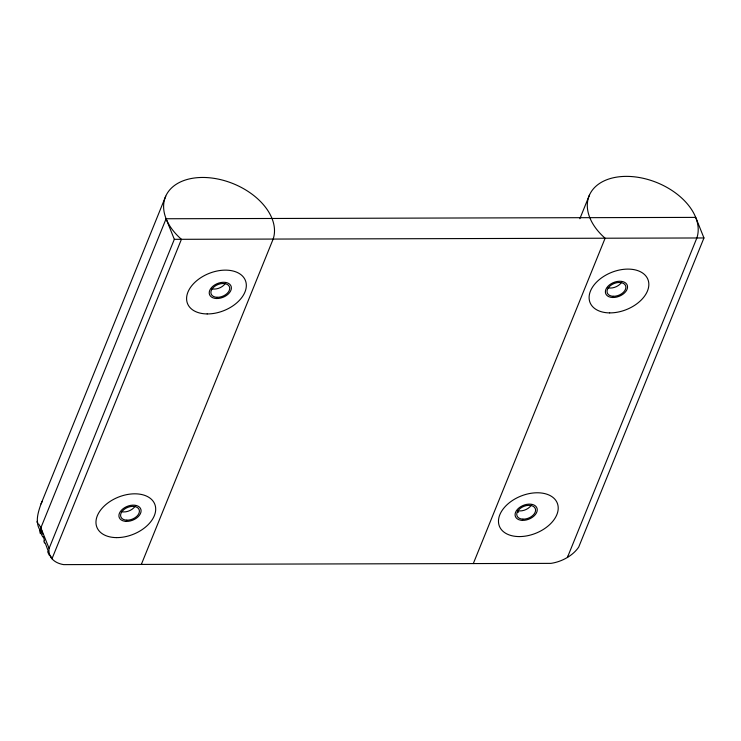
<?xml version="1.0" encoding="UTF-8"?>
<svg xmlns="http://www.w3.org/2000/svg" width="741" height="741" viewBox="0 0 741 741"><rect width="100%" height="100%" fill="white"/><g stroke="black" fill="none" stroke-linecap="round" stroke-linejoin="round"><path stroke-width="1.11" d="M40.134 530.297C34.799 522.248 38.106 512.263 41.024 503.936L165.725 196.208M567.856 556.213L567.421 557.445L696.855 237.981A57.854 37.708 22.1 0 0 626.302 176.377A57.854 37.708 22.1 0 0 605.119 238.222L473.304 563.577M42.839 536.984A29.501 18.96 -21.8 0 1 40.866 527.833L166.095 218.752L695.725 217.391L703.95 237.963L578.721 547.053A29.501 18.96 -21.8 0 1 550.943 563.373L63.689 564.623A29.501 18.96 -21.8 0 1 49.101 548.414L40.736 527.509L38.708 524.091M49.101 548.414L174.33 239.324L166.095 218.752M141.336 564.429L273.151 239.074A57.854 37.708 22.1 0 0 202.599 177.46A57.854 37.708 22.1 0 0 181.425 239.306L51.99 558.77L50.916 556.797M579.86 218.725L589.419 195.124M174.33 239.324L703.95 237.963M37.93 523.127L37.05 522.062M40.764 531.223L41.413 532.019M50.786 556.547L50.147 555.305M48.369 551.489L45.201 542.931M40.866 527.833L42.756 534.215M44.534 540.773L43.441 536.808M518.635 512.124A11.569 7.438 -21.8 0 1 517.7 512.022M531.214 505.251A9.837 6.326 -21.8 0 1 517.7 510.669M135.057 506.27A9.837 6.326 -21.8 0 1 121.543 511.688M225.347 283.405A9.837 6.326 -21.8 0 1 211.833 288.823M621.504 282.386A9.837 6.326 -21.8 0 1 607.99 287.804M37.319 521.979A43.367 4.39 63.9 0 1 37.254 521.303M49.221 555.129A71.951 68.283 57.5 0 1 47.683 551.776M44.488 543.07A74.702 52.555 65.6 0 1 43.821 540.874M40.338 533.659A42.487 6.808 73.2 0 1 39.468 530.019M41.024 503.936A35.336 16.747 85 0 1 42.422 501.138M522.942 519.154A9.837 6.326 -21.8 0 0 535.447 509.048A9.837 6.326 -21.8 0 0 520.089 508.539A9.837 6.326 -21.8 0 0 522.942 519.154M126.785 520.173A9.837 6.326 -21.8 0 0 139.28 510.067A9.837 6.326 -21.8 0 0 123.932 509.558A9.837 6.326 -21.8 0 0 126.785 520.173M217.085 297.308A9.837 6.326 -21.8 0 0 229.58 287.202A9.837 6.326 -21.8 0 0 214.232 286.684A9.837 6.326 -21.8 0 0 217.085 297.308M613.242 296.289A9.837 6.326 -21.8 0 0 625.737 286.183A9.837 6.326 -21.8 0 0 610.389 285.665A9.837 6.326 -21.8 0 0 613.242 296.289M116.522 537.614A31.159 20.026 -21.8 0 0 155.064 504.992A31.159 20.026 -21.8 0 0 105.907 504.538A31.159 20.026 -21.8 0 0 116.522 537.614M126.22 521.395A11.569 7.438 -21.8 0 0 140.92 509.502A11.569 7.438 -21.8 0 0 122.858 508.9A11.569 7.438 -21.8 0 0 126.22 521.395M519.043 536.577A31.159 20.026 -21.8 0 0 557.584 503.954A31.159 20.026 -21.8 0 0 508.419 503.5A31.159 20.026 -21.8 0 0 519.043 536.577M522.377 520.377A11.569 7.438 -21.8 0 0 537.086 508.483A11.569 7.438 -21.8 0 0 519.024 507.881A11.569 7.438 -21.8 0 0 522.377 520.377M207.156 313.934A31.159 20.026 -21.8 0 0 245.697 281.311A31.159 20.026 -21.8 0 0 196.532 280.858A31.159 20.026 -21.8 0 0 207.156 313.934M216.511 298.521A11.569 7.438 -21.8 0 0 231.22 286.637A11.569 7.438 -21.8 0 0 213.158 286.035A11.569 7.438 -21.8 0 0 216.511 298.521M609.667 312.897A31.159 20.026 -21.8 0 0 648.208 280.274A31.159 20.026 -21.8 0 0 599.052 279.82A31.159 20.026 -21.8 0 0 609.667 312.897M612.668 297.502A11.569 7.438 -21.8 0 0 627.377 285.618A11.569 7.438 -21.8 0 0 609.315 285.016A11.569 7.438 -21.8 0 0 612.668 297.502"/></g></svg>
